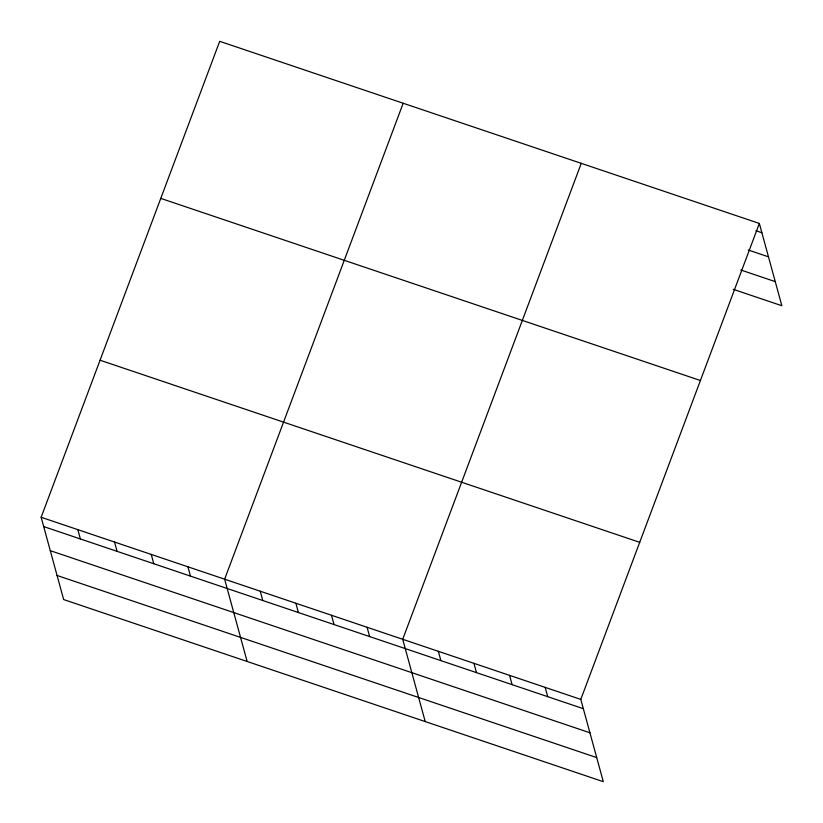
<?xml version="1.0" encoding="UTF-8"?>
<svg xmlns="http://www.w3.org/2000/svg" width="823" height="823" viewBox="0 0 823 823"><rect width="100%" height="100%" fill="white"/><g stroke="black" fill="none" stroke-linecap="round" stroke-linejoin="round"><path stroke-width="1.23" d="M759.341 223.445L580.791 699.396L603.3 781.675L63.659 599.555L41.15 517.276L219.7 41.325L759.341 223.445L781.85 305.724L733.17 289.295M403.177 103.245L224.628 579.197L247.137 661.476M581.264 163.345L402.714 639.296L425.213 721.576M755.946 230.738L761.882 232.744M748.292 250.017L768.476 256.827M740.834 270.016L775.266 281.641M160.783 198.394L700.424 380.514M100.067 360.217L639.718 542.336M41.15 517.276L580.791 699.396M43.691 526.576L583.332 708.696M50.285 550.659L589.926 732.779M57.065 575.472L596.716 757.592M545.176 687.38L547.717 696.68M509.56 675.364L512.101 684.654M473.945 663.338L476.486 672.638M438.33 651.322L440.871 660.622M367.089 627.28L369.64 636.58M331.474 615.265L334.025 624.554M295.858 603.238L298.41 612.538M260.243 591.223L262.784 600.523M187.932 566.821L190.473 576.11M151.237 554.435L153.778 563.734M114.541 542.048L117.082 551.348M77.846 529.662L80.387 538.962"/></g></svg>
